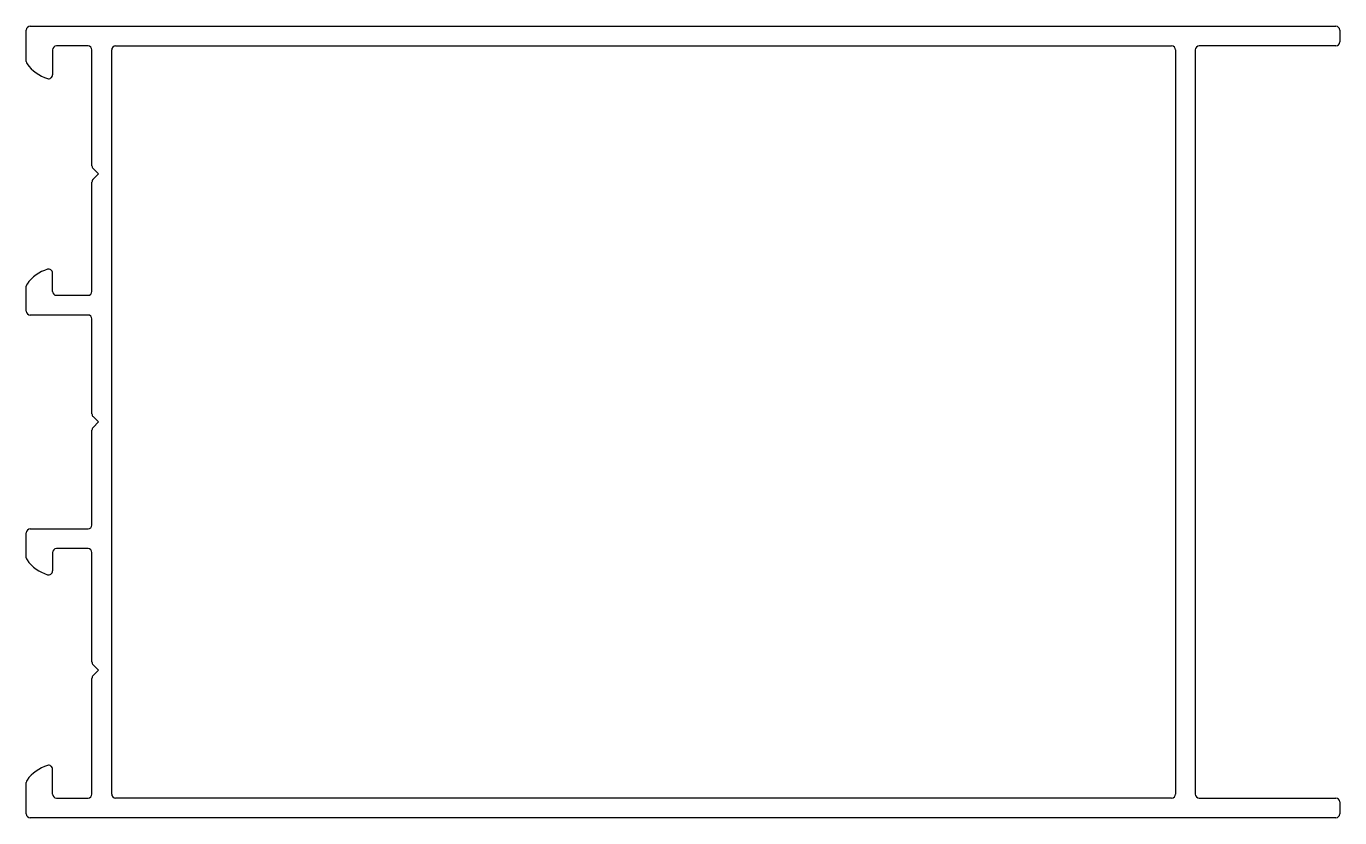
# Model space of a CAD drawing. Extents: x 372 to 472, y 798 to 858.
import ezdxf

# ---------------------------------------------------------------- set-up
doc = ezdxf.new("R2010")
doc.units = 0
doc.layers.get('0').update_dxf_attribs({"linetype": 'CONTINUOUS'})

msp = doc.modelspace()

# ---------------------------------------------------------------- linework, layer by layer
for p, q in [((372.18, 858.15), (471.58, 858.15)), ((371.88, 855.46), (371.88, 857.85)), ((471.88, 857.85), (471.88, 856.95)), ((373.88, 856.35), (373.88, 854.45)), ((376.58, 856.65), (374.18, 856.65)), ((376.88, 847.52), (376.88, 856.35)), ((378.38, 799.65), (378.38, 856.35)), ((378.68, 856.65), (459.08, 856.65)), ((459.38, 856.35), (459.38, 799.65)), ((460.88, 856.35), (460.88, 799.65)), ((471.58, 856.65), (461.18, 856.65)), ((377.38, 846.9), (376.97, 847.31)), ((376.88, 837.95), (376.88, 846.27)), ((376.97, 846.49), (377.38, 846.9)), ((373.88, 837.95), (373.88, 839.35)), ((371.88, 836.45), (371.88, 838.34)), ((374.18, 837.65), (376.58, 837.65)), ((376.58, 836.15), (372.18, 836.15)), ((376.88, 828.62), (376.88, 835.85)), ((377.38, 828), (376.97, 828.41)), ((376.88, 820.15), (376.88, 827.37)), ((376.97, 827.59), (377.38, 828)), ((371.88, 817.66), (371.88, 819.55)), ((372.18, 819.85), (376.58, 819.85)), ((373.88, 818.05), (373.88, 816.65)), ((376.58, 818.35), (374.18, 818.35)), ((376.88, 809.72), (376.88, 818.05)), ((377.38, 809.1), (376.97, 809.51)), ((376.97, 808.69), (377.38, 809.1)), ((376.88, 799.65), (376.88, 808.47)), ((373.88, 799.65), (373.88, 801.55)), ((371.88, 798.15), (371.88, 800.54)), ((374.18, 799.35), (376.58, 799.35)), ((459.08, 799.35), (378.68, 799.35)), ((461.18, 799.35), (471.58, 799.35)), ((471.88, 799.05), (471.88, 798.15)), ((471.58, 797.85), (372.18, 797.85))]:
    msp.add_line(p, q)
for centre, radius, start, end in [((372.18, 857.85), 0.3, 90, 180), ((471.58, 857.85), 0.3, 0, 90), ((374.18, 856.35), 0.3, 90, 180), ((376.58, 856.35), 0.3, 0, 90), ((378.68, 856.35), 0.3, 90, 180), ((459.08, 856.35), 0.3, 0, 90), ((461.18, 856.35), 0.3, 90, 180), ((471.58, 856.95), 0.3, 270, 0), ((372.18, 855.46), 0.3, 180, 215.4309), ((374.38, 857.03), 3, 215.4309, 252.7647), ((373.58, 854.45), 0.3, 252.7647, 0), ((377.18, 847.52), 0.3, 180, 225), ((377.18, 846.27), 0.3, 135, 180), ((374.38, 836.77), 3, 107.2353, 144.5691), ((373.58, 839.35), 0.3, 0, 107.2353), ((372.18, 838.34), 0.3, 144.5691, 180), ((374.18, 837.95), 0.3, 180, 270), ((376.58, 837.95), 0.3, 270, 0), ((372.18, 836.45), 0.3, 180, 270), ((376.58, 835.85), 0.3, 0, 90), ((377.18, 828.62), 0.3, 180, 225), ((377.18, 827.37), 0.3, 135, 180), ((376.58, 820.15), 0.3, 270, 0), ((372.18, 819.55), 0.3, 90, 180), ((374.18, 818.05), 0.3, 90, 180), ((376.58, 818.05), 0.3, 0, 90), ((372.18, 817.66), 0.3, 180, 215.4309), ((374.38, 819.23), 3, 215.4309, 252.7647), ((373.58, 816.65), 0.3, 252.7647, 0), ((377.18, 809.72), 0.3, 180, 225), ((377.18, 808.47), 0.3, 135, 180), ((374.38, 798.97), 3, 107.2353, 144.5691), ((373.58, 801.55), 0.3, 0, 107.2353), ((372.18, 800.54), 0.3, 144.5691, 180), ((374.18, 799.65), 0.3, 180, 270), ((376.58, 799.65), 0.3, 270, 0), ((378.68, 799.65), 0.3, 180, 270), ((459.08, 799.65), 0.3, 270, 0), ((461.18, 799.65), 0.3, 180, 270), ((471.58, 799.05), 0.3, 0, 90), ((372.18, 798.15), 0.3, 180, 270), ((471.58, 798.15), 0.3, 270, 0)]:
    msp.add_arc(centre, radius, start, end)

doc.saveas('drawing.dxf')
